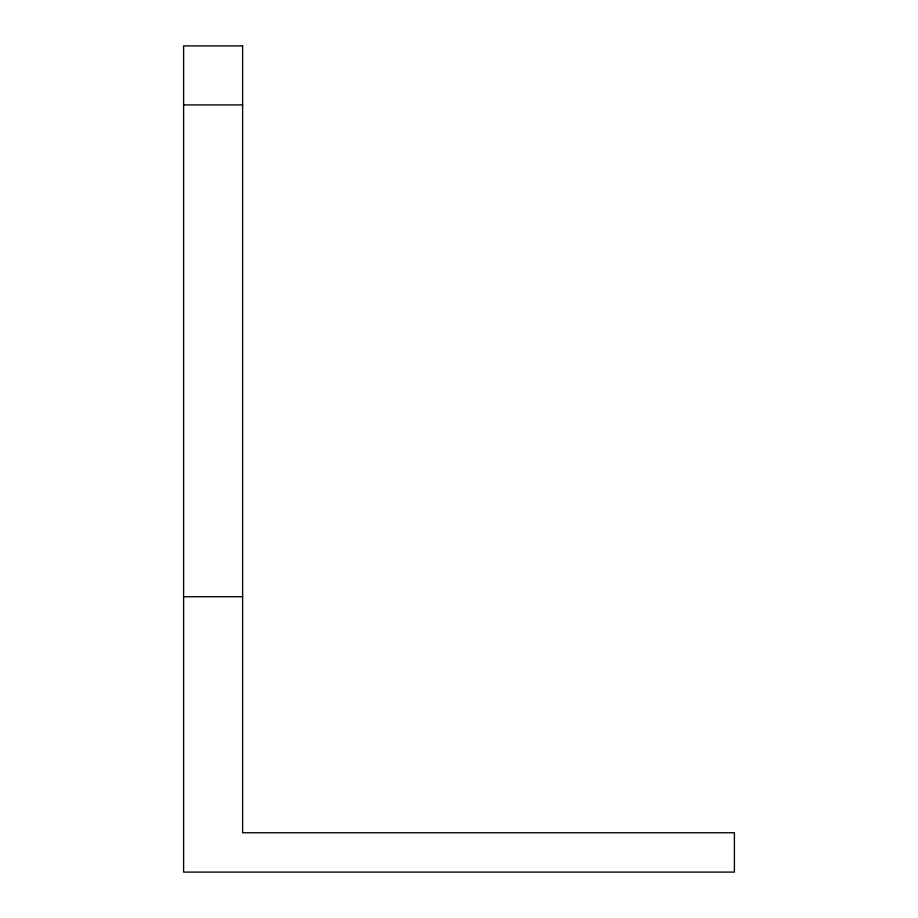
<?xml version="1.0" encoding="UTF-8"?>
<svg xmlns="http://www.w3.org/2000/svg" width="918" height="918" viewBox="0 0 918 918"><rect width="100%" height="100%" fill="white"/><g stroke="black" fill="none" stroke-linecap="round" stroke-linejoin="round"><path stroke-width="1.38" d="M183.6 104.916L242.616 104.916M183.6 596.734L242.616 596.734M242.616 45.9L183.6 45.9L183.6 872.1L734.4 872.1L734.4 832.752L242.616 832.752L242.616 45.9"/></g></svg>
